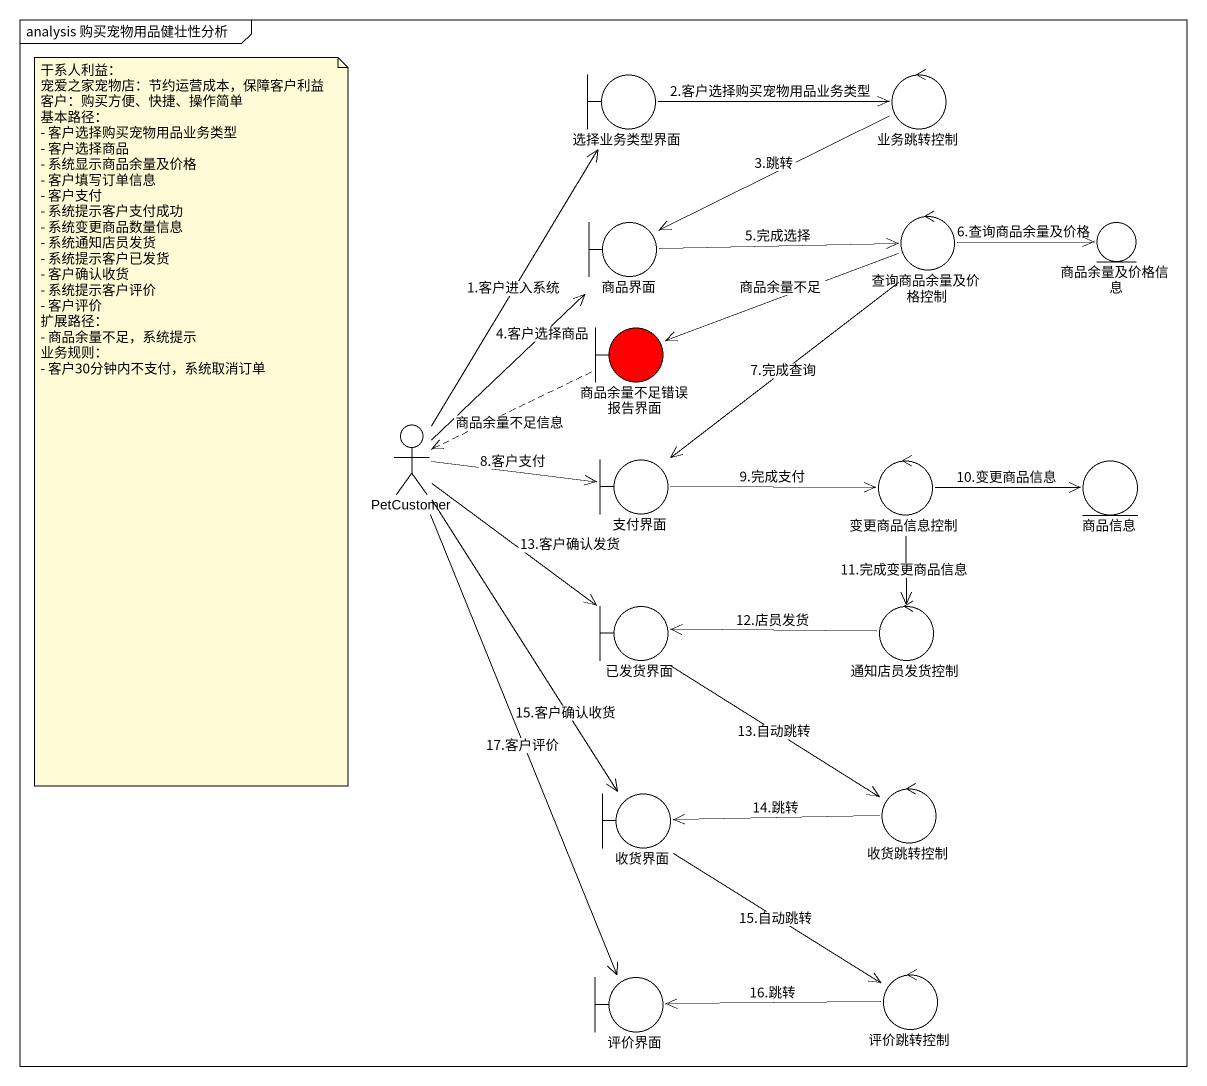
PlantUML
@startuml
mainframe analysis 购买宠物用品健壮性分析
boundary 选择业务类型界面
control 业务跳转控制
boundary 商品界面
control 查询商品余量及价格控制
entity 商品余量及价格信息
boundary 商品余量不足错误报告界面 #FF0000
actor PetCustomer
boundary 支付界面
control 变更商品信息控制
entity 商品信息
boundary 已发货界面
control 通知店员发货控制
boundary 收货界面
control 收货跳转控制
boundary 评价界面
control 评价跳转控制
选择业务类型界面 -right-> 业务跳转控制 : 2.客户选择购买宠物用品业务类型
业务跳转控制 -left-> 商品界面 : 3.跳转
商品界面 -right-> 查询商品余量及价格控制 : 5.完成选择
查询商品余量及价格控制 -right-> 商品余量及价格信息 : 6.查询商品余量及价格
查询商品余量及价格控制 -left-> 商品余量不足错误报告界面 : 商品余量不足
查询商品余量及价格控制 --> 支付界面 : 7.完成查询
商品余量不足错误报告界面 .left.> PetCustomer : 商品余量不足信息
PetCustomer -up-> 选择业务类型界面 : 1.客户进入系统
PetCustomer -up-> 商品界面 : 4.客户选择商品
PetCustomer -right-> 支付界面 : 8.客户支付
PetCustomer --> 已发货界面 : 13.客户确认发货
PetCustomer --> 收货界面 : 15.客户确认收货
PetCustomer --> 评价界面 : 17.客户评价
支付界面 -right-> 变更商品信息控制 : 9.完成支付
变更商品信息控制 -right-> 商品信息 : 10.变更商品信息
变更商品信息控制 --> 通知店员发货控制 : 11.完成变更商品信息
已发货界面 --> 收货跳转控制 : 13.自动跳转
通知店员发货控制 -left-> 已发货界面 : 12.店员发货
收货界面 --> 评价跳转控制 : 15.自动跳转
收货跳转控制 -left-> 收货界面 : 14.跳转
评价跳转控制 -left-> 评价界面 : 16.跳转
note as N1
  干系人利益：
  宠爱之家宠物店：节约运营成本，保障客户利益
  客户：购买方便、快捷、操作简单
  基本路径：
  - 客户选择购买宠物用品业务类型
  - 客户选择商品
  - 系统显示商品余量及价格
  - 客户填写订单信息
  - 客户支付
  - 系统提示客户支付成功
  - 系统变更商品数量信息
  - 系统通知店员发货
  - 系统提示客户已发货
  - 客户确认收货
  - 系统提示客户评价
  - 客户评价
  扩展路径：
  - 商品余量不足，系统提示
  业务规则：
  - 客户30分钟内不支付，系统取消订单
end note
@enduml
